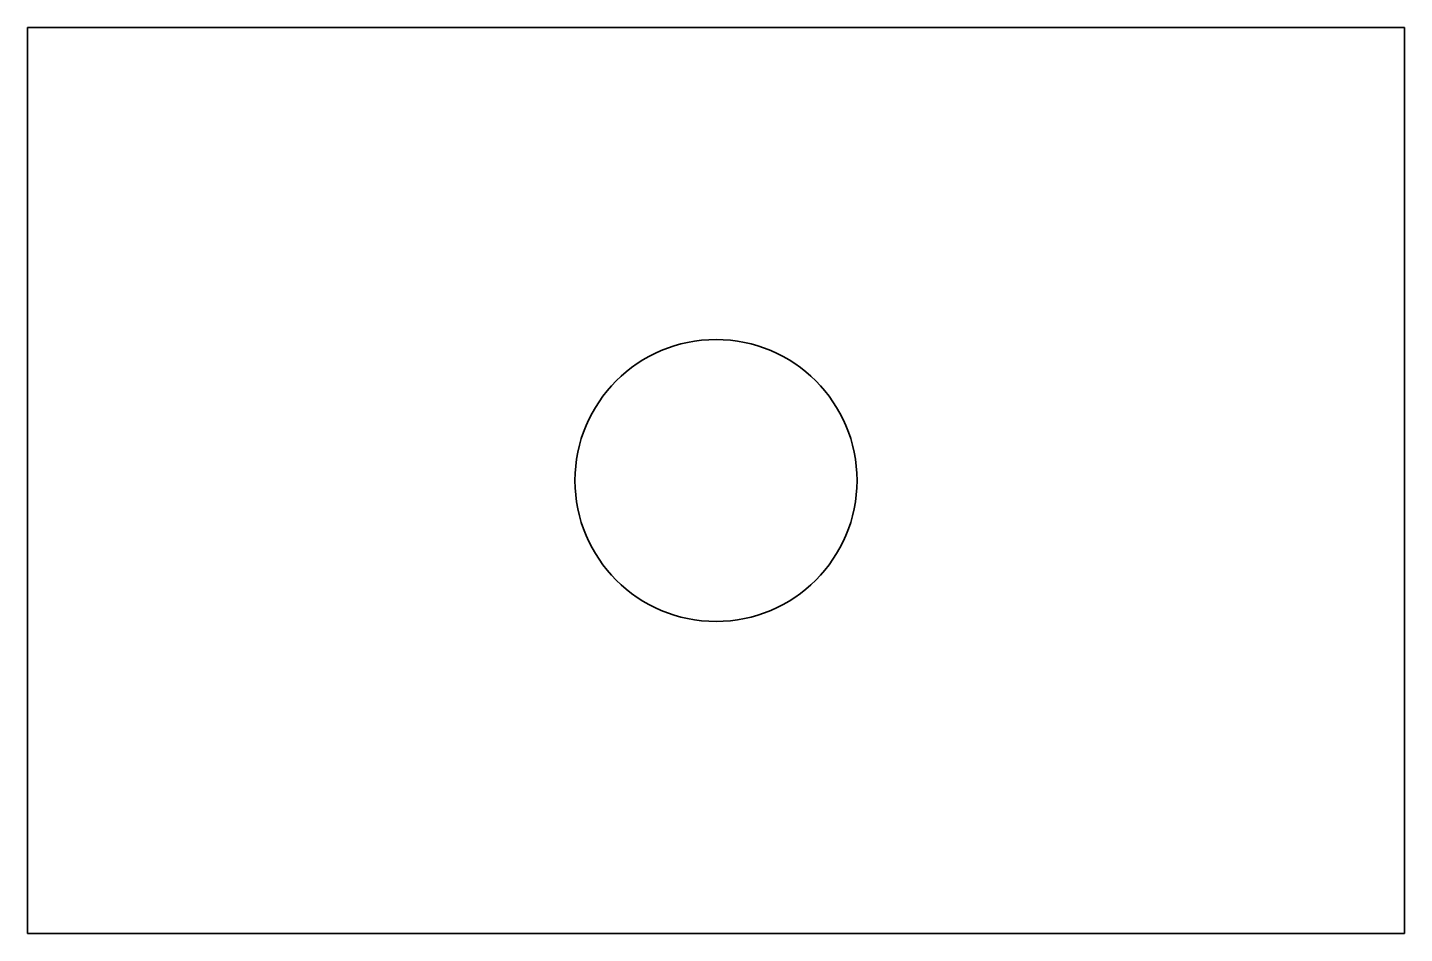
# Model space of a CAD drawing. Header units: inches. Extents: x 0 to 24, y 0 to 15.8.
import ezdxf

# ---------------------------------------------------------------- set-up
doc = ezdxf.new("R2010")
doc.units = ezdxf.units.IN
doc.header["$MEASUREMENT"] = 0
doc.layers.add('SIMUMAK Visible (ISO)', color=7, linetype='Continuous', lineweight=35)

# ---------------------------------------------------------------- blocks, each defined once
blk = doc.blocks.new('CA-SMT-03-TUERCA01')
at = {"layer": 'SIMUMAK Visible (ISO)'}
for p, q in [((0, 0), (0, 15.8)), ((0, 15.8), (24, 15.8)), ((24, 15.8), (24, 0)), ((24, 0), (0, 0))]:
    blk.add_line(p, q, dxfattribs=at)
blk.add_circle((12, 7.9), 2.458, dxfattribs=at)

msp = doc.modelspace()

# ---------------------------------------------------------------- block references
msp.add_blockref('CA-SMT-03-TUERCA01', (0, 0))

doc.saveas('drawing.dxf')
